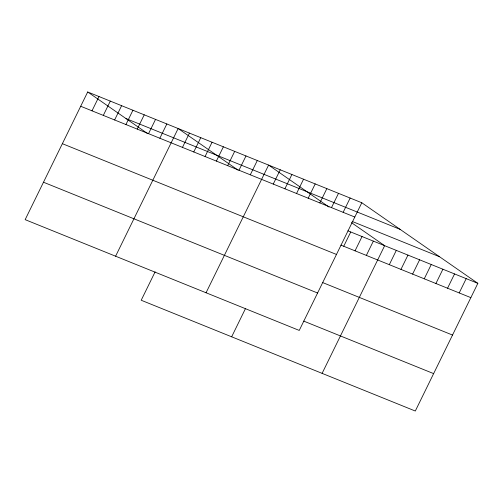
<?xml version="1.0" encoding="UTF-8"?>
<svg xmlns="http://www.w3.org/2000/svg" width="503" height="503" viewBox="0 0 503 503"><rect width="100%" height="100%" fill="white"/><g stroke="black" fill="none" stroke-linecap="round" stroke-linejoin="round"><path stroke-width="0.75" d="M87.698 91.974L25.15 219.654L299.247 330.427L361.795 202.753L87.698 91.974L147.517 133.515M92.005 110.83L99.003 96.545M103.31 115.401L110.314 101.109M114.621 119.972L121.619 105.68M125.926 124.537L132.924 110.251M137.231 129.108L144.229 114.822M148.536 133.679L155.54 119.393M159.847 138.25L166.845 123.958M115.602 256.209L178.15 128.529L237.969 170.077M182.457 147.385L189.455 133.1M193.762 151.956L200.766 137.671M205.073 156.527L212.071 142.236M155.119 271.84L141.205 300.247L415.302 411.026L477.85 283.346L361.795 202.753M216.378 161.098L223.376 146.807M227.683 165.663L234.681 151.378M238.988 170.234L245.992 155.949M250.299 174.805L257.297 160.514M206.054 292.765L268.602 165.085L329.019 207.047M273.255 184.079L280.253 169.794M284.905 188.788L291.903 174.503M296.55 193.498L303.548 179.213M231.657 336.809L245.571 308.396M308.201 198.207L315.199 183.916M319.851 202.916L326.849 188.625M331.496 207.62L338.5 193.334M343.147 212.329L350.145 198.044M343.738 246.263L350.736 231.977M355.043 250.834L362.047 236.542M366.354 255.405L373.352 241.113M322.109 373.364L384.657 245.684L351.465 222.634M389.309 264.679L396.307 250.393M400.954 269.388L407.958 255.103M412.605 274.097L419.603 259.806M424.255 278.807L431.253 264.515M435.906 283.51L442.904 269.224M447.551 288.219L454.555 273.934M459.201 292.928L466.199 278.643M125.995 118.57L400.092 229.349M80.7 106.259L354.797 217.038M352.182 221.439L439.553 256.75M347.913 230.833L477.85 283.346M340.908 245.118L470.852 297.638M62.366 143.682L336.463 254.455M322.58 282.541L452.518 335.055M43.484 182.231L317.582 293.01M303.693 321.09L433.63 373.61"/></g></svg>
